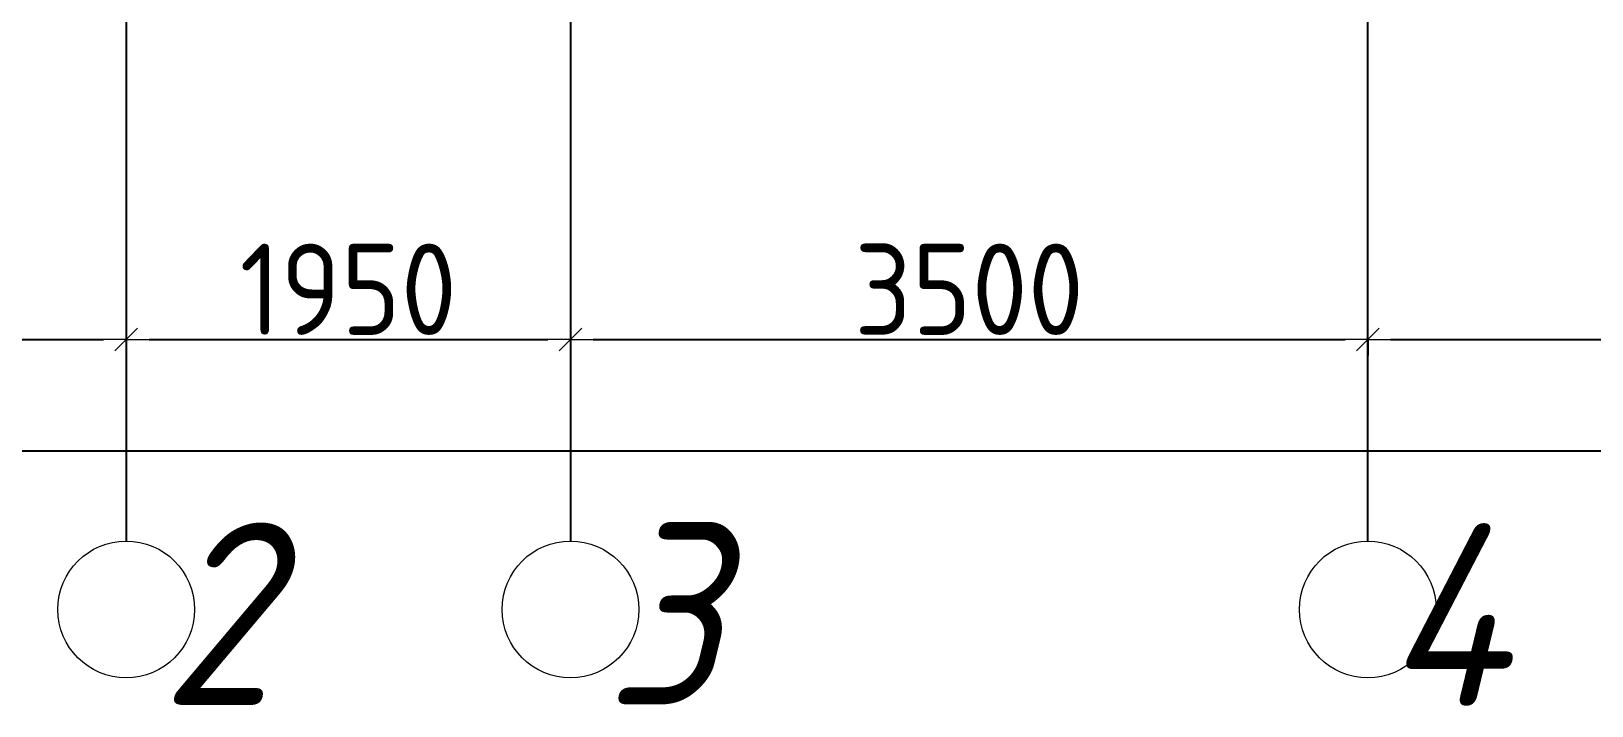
# Model space of a CAD drawing. Header units: millimetres. Extents: x -401725 to 250493, y 305116 to 802890.
# Drawn here: x 142012 to 148862, y 453811 to 456769 of the extents above; entities that cross this region are included whole.
import ezdxf

# ---------------------------------------------------------------- set-up
doc = ezdxf.new("R2010")
doc.units = ezdxf.units.MM
doc.layers.add('A-____-____-DIMS', color=7, linetype='Continuous', lineweight=9)
doc.layers.add('S-GRID-____-IDEN', color=7, linetype='Continuous', lineweight=9)
doc.styles.add('ISOCPEUR_I', font='isocpeui.ttf', dxfattribs={"width": 0.9, "height": 2.5})
doc.styles.add('СПДС', font='isocpeur.ttf', dxfattribs={"width": 0.9})
doc.dimstyles.new('Размера А3', dxfattribs={"dimtxt": 200, "dimasz": 100, "dimexe": 70, "dimexo": 100, "dimgap": 20, "dimtad": 1, "dimdec": 0, "dimrnd": 10, "dimzin": 0, "dimdsep": 46, "dimtxsty": 'СПДС', "dimblk": 'ARROWHEAD_6', "dimcen": 1, "dimclrd": 256, "dimclre": 256, "dimclrt": 256, "dimazin": 0, "dimtfac": 1, "dimtdec": 0, "dimtmove": 2, "dimatfit": 3, "dimfxl": 1, "dimtolj": 1, "dimtzin": 0, "dimarcsym": 0})

# ---------------------------------------------------------------- blocks, each defined once
blk = doc.blocks.new('Ось сетки - Круг_Ø6_00__ISO-2_5_0_9K_-25732049-АР1_План отверстий 3 этажа в осях 1-64_А-ГГ')
at = {"layer": 'S-GRID-____-IDEN'}
blk.add_circle((0, 0), 3, dxfattribs=at)
blk = doc.blocks.new('ARROWHEAD_6')
at = {"color": 0, "linetype": 'Continuous'}
for p, q in [((0, 0), (-1, 0)), ((-0.5, -0.5), (0.5, 0.5))]:
    blk.add_line(p, q, dxfattribs=at)
blk = doc.blocks.new('*D2681')
at = {"layer": 'A-____-____-DIMS', "lineweight": -2, "transparency": 16777216}
for p, q in [((140079.1, 455423.5), (140079.1, 455347.4)), ((140179.1, 455417.4), (142329.1, 455417.4)), ((142429.1, 455423.5), (142429.1, 455347.4))]:
    blk.add_line(p, q, dxfattribs=at)
at = {"layer": 'Defpoints', "color": 0, "transparency": 16777216}
for p in [(140079.1, 455523.5), (142429.1, 455523.5), (142429.1, 455417.4)]:
    blk.add_point(p, dxfattribs=at)
at = {"layer": 'A-____-____-DIMS', "lineweight": -2, "transparency": 16777216, "xscale": 100, "yscale": 100, "zscale": 100, "rotation": 180}
blk.add_blockref('ARROWHEAD_6', (140079.1, 455417.4), dxfattribs=at)
at = {"layer": 'A-____-____-DIMS', "lineweight": -2, "transparency": 16777216, "xscale": 100, "yscale": 100, "zscale": 100}
blk.add_blockref('ARROWHEAD_6', (142429.1, 455417.4), dxfattribs=at)
at = {"layer": 'A-____-____-DIMS', "transparency": 16777216, "insert": (141254.1, 455637.4), "char_height": 400, "attachment_point": 5, "style": 'СПДС'}
blk.add_mtext('\\A1;2350', dxfattribs=at)
blk = doc.blocks.new('*D2682')
at = {"layer": 'A-____-____-DIMS', "lineweight": -2, "transparency": 16777216}
for p, q in [((142429.1, 455423.5), (142429.1, 455347.4)), ((142529.1, 455417.4), (144279.1, 455417.4)), ((144379.1, 455423.5), (144379.1, 455347.4))]:
    blk.add_line(p, q, dxfattribs=at)
at = {"layer": 'Defpoints', "color": 0, "transparency": 16777216}
for p in [(142429.1, 455523.5), (144379.1, 455523.5), (144379.1, 455417.4)]:
    blk.add_point(p, dxfattribs=at)
at = {"layer": 'A-____-____-DIMS', "lineweight": -2, "transparency": 16777216, "xscale": 100, "yscale": 100, "zscale": 100, "rotation": 180}
blk.add_blockref('ARROWHEAD_6', (142429.1, 455417.4), dxfattribs=at)
at = {"layer": 'A-____-____-DIMS', "lineweight": -2, "transparency": 16777216, "xscale": 100, "yscale": 100, "zscale": 100}
blk.add_blockref('ARROWHEAD_6', (144379.1, 455417.4), dxfattribs=at)
at = {"layer": 'A-____-____-DIMS', "transparency": 16777216, "insert": (143404.1, 455637.4), "char_height": 400, "attachment_point": 5, "style": 'СПДС'}
blk.add_mtext('\\A1;1950', dxfattribs=at)
blk = doc.blocks.new('*D2683')
at = {"layer": 'A-____-____-DIMS', "lineweight": -2, "transparency": 16777216}
for p, q in [((144379.1, 455423.5), (144379.1, 455347.4)), ((144479.1, 455417.4), (147779.1, 455417.4)), ((147879.1, 455423.5), (147879.1, 455347.4))]:
    blk.add_line(p, q, dxfattribs=at)
at = {"layer": 'Defpoints', "color": 0, "transparency": 16777216}
for p in [(144379.1, 455523.5), (147879.1, 455523.5), (147879.1, 455417.4)]:
    blk.add_point(p, dxfattribs=at)
at = {"layer": 'A-____-____-DIMS', "lineweight": -2, "transparency": 16777216, "xscale": 100, "yscale": 100, "zscale": 100, "rotation": 180}
blk.add_blockref('ARROWHEAD_6', (144379.1, 455417.4), dxfattribs=at)
at = {"layer": 'A-____-____-DIMS', "lineweight": -2, "transparency": 16777216, "xscale": 100, "yscale": 100, "zscale": 100}
blk.add_blockref('ARROWHEAD_6', (147879.1, 455417.4), dxfattribs=at)
at = {"layer": 'A-____-____-DIMS', "transparency": 16777216, "insert": (146129.1, 455637.4), "char_height": 400, "attachment_point": 5, "style": 'СПДС'}
blk.add_mtext('\\A1;3500', dxfattribs=at)
blk = doc.blocks.new('*D2516')
at = {"layer": 'A-____-____-DIMS', "lineweight": -2, "transparency": 16777216}
for p, q in [((147879.1, 455423.5), (147879.1, 455347.4)), ((147979.1, 455417.4), (152179.1, 455417.4)), ((152279.1, 455423.5), (152279.1, 455347.4))]:
    blk.add_line(p, q, dxfattribs=at)
at = {"layer": 'Defpoints', "color": 0, "transparency": 16777216}
for p in [(147879.1, 455523.5), (152279.1, 455523.5), (152279.1, 455417.4)]:
    blk.add_point(p, dxfattribs=at)
at = {"layer": 'A-____-____-DIMS', "lineweight": -2, "transparency": 16777216, "xscale": 100, "yscale": 100, "zscale": 100, "rotation": 180}
blk.add_blockref('ARROWHEAD_6', (147879.1, 455417.4), dxfattribs=at)
at = {"layer": 'A-____-____-DIMS', "lineweight": -2, "transparency": 16777216, "xscale": 100, "yscale": 100, "zscale": 100}
blk.add_blockref('ARROWHEAD_6', (152279.1, 455417.4), dxfattribs=at)
at = {"layer": 'A-____-____-DIMS', "transparency": 16777216, "insert": (150079.1, 455637.4), "char_height": 400, "attachment_point": 5, "style": 'СПДС'}
blk.add_mtext('\\A1;4400', dxfattribs=at)
blk = doc.blocks.new('*D2543')
at = {"layer": 'A-____-____-DIMS', "lineweight": -2, "transparency": 16777216}
for p, q in [((140079.1, 454935.3), (140079.1, 454859.2)), ((243579.1, 454935.3), (243579.1, 454859.2)), ((140179.1, 454929.2), (243479.1, 454929.2))]:
    blk.add_line(p, q, dxfattribs=at)
at = {"layer": 'Defpoints', "color": 0, "transparency": 16777216}
for p in [(140079.1, 455035.3), (243579.1, 455035.3), (243579.1, 454929.2)]:
    blk.add_point(p, dxfattribs=at)
at = {"layer": 'A-____-____-DIMS', "lineweight": -2, "transparency": 16777216, "xscale": 100, "yscale": 100, "zscale": 100, "rotation": 180}
blk.add_blockref('ARROWHEAD_6', (140079.1, 454929.2), dxfattribs=at)
at = {"layer": 'A-____-____-DIMS', "lineweight": -2, "transparency": 16777216, "xscale": 100, "yscale": 100, "zscale": 100}
blk.add_blockref('ARROWHEAD_6', (243579.1, 454929.2), dxfattribs=at)
at = {"layer": 'A-____-____-DIMS', "transparency": 16777216, "insert": (191829.1, 455149.2), "char_height": 400, "attachment_point": 5, "style": 'СПДС'}
blk.add_mtext('\\A1;103500', dxfattribs=at)

msp = doc.modelspace()

# ---------------------------------------------------------------- linework, layer by layer
at = {"color": 251, "ltscale": 0.6, "true_color": 0x636466}
for p, q in [((147879.0567, 454533.3346), (147879.0567, 508896.9006)), ((142429.0567, 465550.9569), (142429.0567, 454533.3346)), ((144379.0567, 465550.9569), (144379.0567, 454533.3346))]:
    msp.add_line(p, q, dxfattribs=at)

# ---------------------------------------------------------------- block references
at = {"layer": 'S-GRID-____-IDEN', "xscale": 99.99999999999993, "yscale": 99.99999999999993, "zscale": 99.99999999999993, "rotation": 180}
for p in [(142429.0567, 454233.3346), (144379.0567, 454233.3346)]:
    msp.add_blockref('Ось сетки - Круг_Ø6_00__ISO-2_5_0_9K_-25732049-АР1_План отверстий 3 этажа в осях 1-64_А-ГГ', p, dxfattribs=at)
at = {"layer": 'S-GRID-____-IDEN', "xscale": 99.99999999999993, "yscale": 99.99999999999993, "zscale": 99.99999999999993}
msp.add_blockref('Ось сетки - Круг_Ø6_00__ISO-2_5_0_9K_-25732049-АР1_План отверстий 3 этажа в осях 1-64_А-ГГ', (147879.0567, 454233.3346), dxfattribs=at)

# ---------------------------------------------------------------- texts
at = {"layer": 'S-GRID-____-IDEN', "char_height": 800, "attachment_point": 1, "style": 'ISOCPEUR_I'}
for s, insert, width in [('\\fISOCPEUR|b0|i1|c204|p34|;\\W.9;2', (142579.6002, 454614.522), 202.02525), ('\\fISOCPEUR|b0|i1|c204|p34|;\\W.9;3', (144529.6002, 454614.522), 202.02525), ('\\fISOCPEUR|b0|i1|c204|p34|;\\W.9;4', (147950.0435, 454609.363), 223.670812)]:
    msp.add_mtext(s, dxfattribs=dict(at, insert=insert, width=width))

# ---------------------------------------------------------------- dimensions: what is measured, and where the dimension line sits
at = {"layer": 'A-____-____-DIMS'}
for base, p1, p2, picture, middle in [((142429.0567, 455417.418), (140079.0567, 455523.484), (142429.0567, 455523.484), '*D2681', (141254.0567, 455637.418)), ((144379.0567, 455417.418), (142429.0567, 455523.484), (144379.0567, 455523.484), '*D2682', (143404.0567, 455637.418)), ((147879.0567, 455417.418), (144379.0567, 455523.484), (147879.0567, 455523.484), '*D2683', (146129.0567, 455637.418)), ((152279.0567, 455417.418), (147879.0567, 455523.484), (152279.0567, 455523.484), '*D2516', (150079.0567, 455637.418)), ((243579.0567, 454929.2109), (140079.0567, 455035.2769), (243579.0567, 455035.2769), '*D2543', (191829.0567, 455149.2109))]:
    dim = msp.add_linear_dim(base=base, p1=p1, p2=p2, dimstyle='Размера А3', override={"dimtxt": 400}, dxfattribs=at)
    dim.commit()
    dim.dimension.update_dxf_attribs({"geometry": picture, "text_midpoint": middle})

doc.saveas('drawing.dxf')
